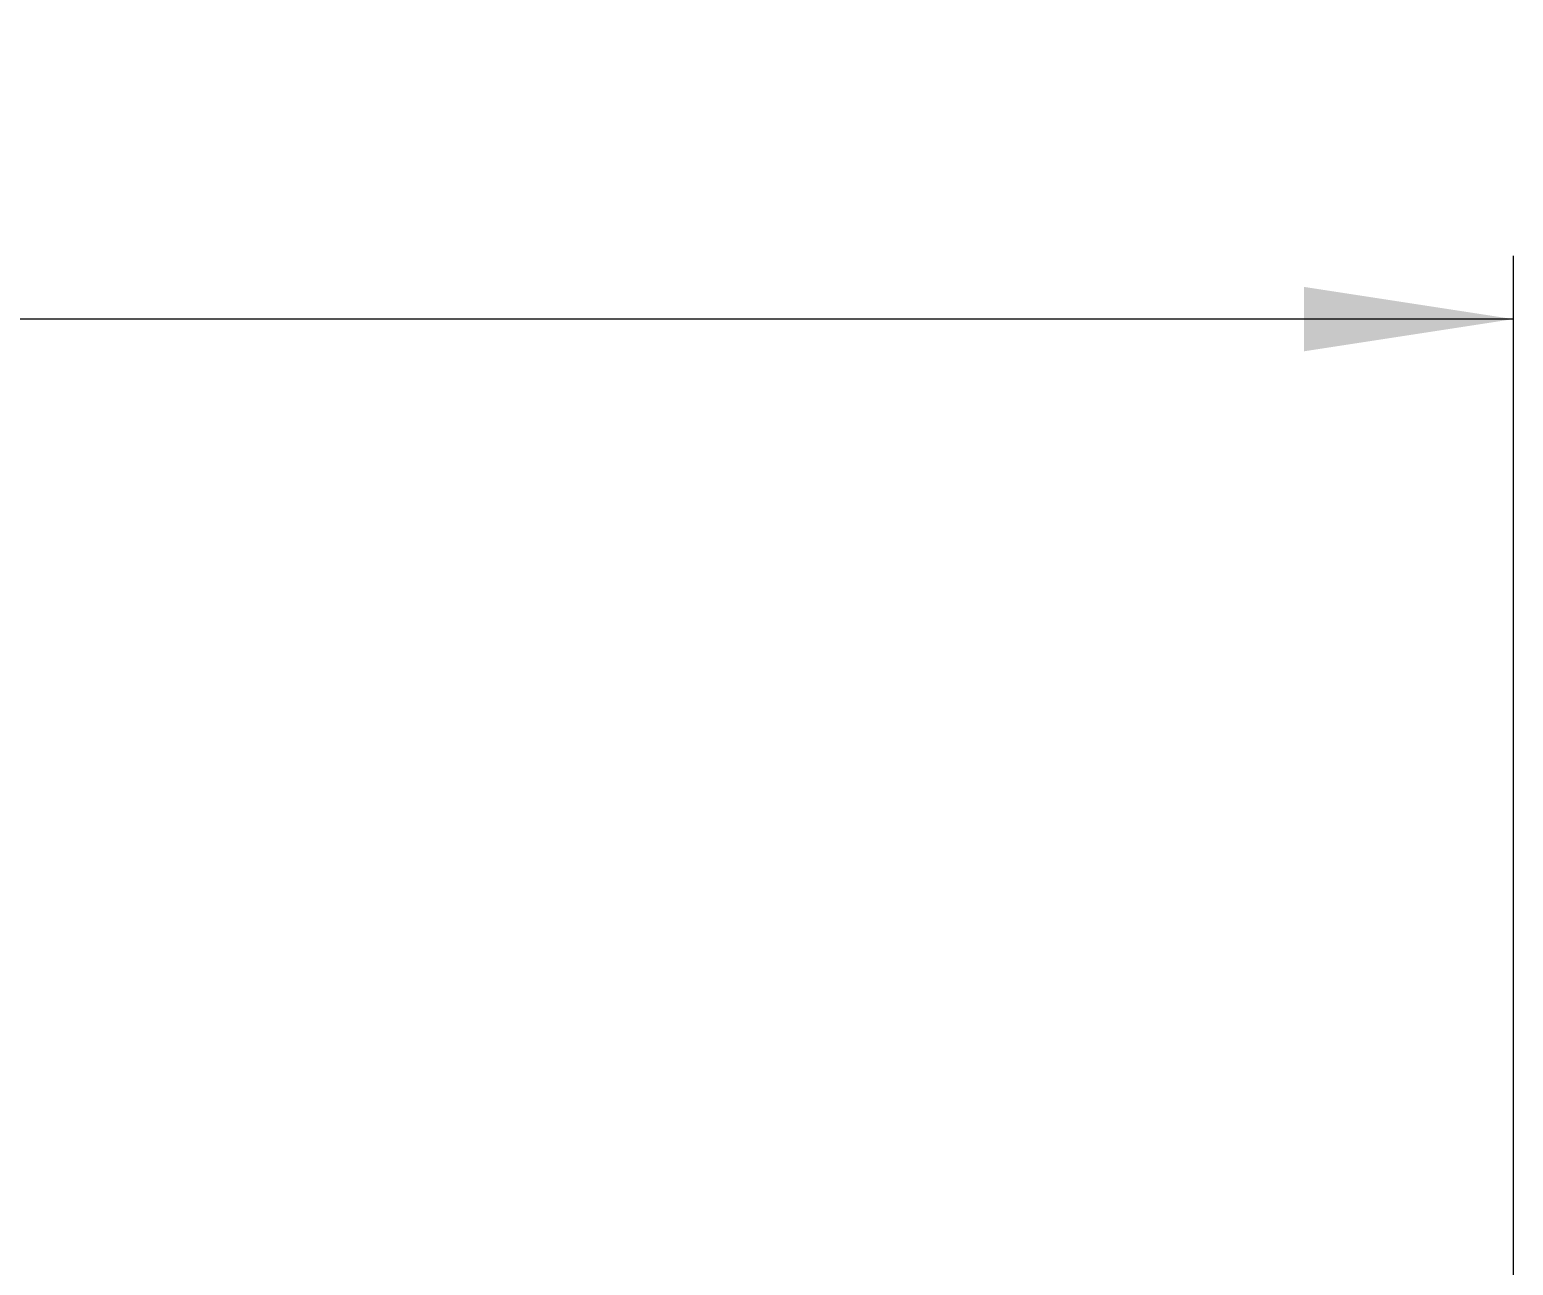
# Model space of a CAD drawing. Header units: millimetres. Extents: x 15 to 415, y 5 to 292.
# Drawn here: x 153.74 to 177.13, y 240.81 to 260.29 of the extents above; entities that cross this region are included whole.
import ezdxf

# ---------------------------------------------------------------- set-up
doc = ezdxf.new("R2010")
doc.units = ezdxf.units.MM
doc.styles.add('SLDTEXTSTYLE0', font='TXT', dxfattribs={"width": 0.75})
doc.dimstyles.new('SLDDIMSTYLE0', dxfattribs={"dimtxt": 3.5, "dimasz": 3.302, "dimexe": 0, "dimexo": 0.0625, "dimgap": 0.875, "dimtad": 1, "dimlfac": 3.5, "dimrnd": 1e-09, "dimzin": 12, "dimdsep": 46, "dimtxsty": 'SLDTEXTSTYLE0', "dimsah": 1, "dimcen": 0.09, "dimadec": 0, "dimazin": 3, "dimtfac": 1, "dimtofl": 0, "dimtmove": 0, "dimatfit": 3, "dimfxl": 0, "dimfrac": 2, "dimtolj": 1, "dimtzin": 12, "dimarcsym": 0})

# ---------------------------------------------------------------- blocks, each defined once
blk = doc.blocks.new('_D')
at = {"color": 7, "linetype": 'Continuous', "lineweight": 18}
for p, q in [((34.276, 240.42), (34.276, 256.726)), ((177.133, 240.42), (177.133, 256.726)), ((177.133, 255.726), (34.276, 255.726))]:
    blk.add_line(p, q, dxfattribs=at)
for points in [[(34.276, 255.726), (37.578, 255.218), (37.578, 256.234)], [(177.133, 255.726), (173.831, 256.234), (173.831, 255.218)]]:
    blk.add_solid(points, dxfattribs=at)
at = {"color": 7, "linetype": 'Continuous', "lineweight": 18, "insert": (106.865, 260.237), "char_height": 3.5, "attachment_point": 1, "style": 'SLDTEXTSTYLE0'}
blk.add_mtext('500', dxfattribs=at)

msp = doc.modelspace()

# ---------------------------------------------------------------- dimensions: what is measured, and where the dimension line sits
at = {"color": 7, "linetype": 'Continuous', "lineweight": 18}
dim = msp.add_linear_dim(base=(34.2756, 255.7257), p1=(177.1328, 239.4198), p2=(34.2756, 239.4198), dimstyle='SLDDIMSTYLE0', dxfattribs=at)
dim.commit()
dim.dimension.update_dxf_attribs({"geometry": '_D', "text_midpoint": (110.7445, 255.7257), "dimtype": 160})

doc.saveas('drawing.dxf')
